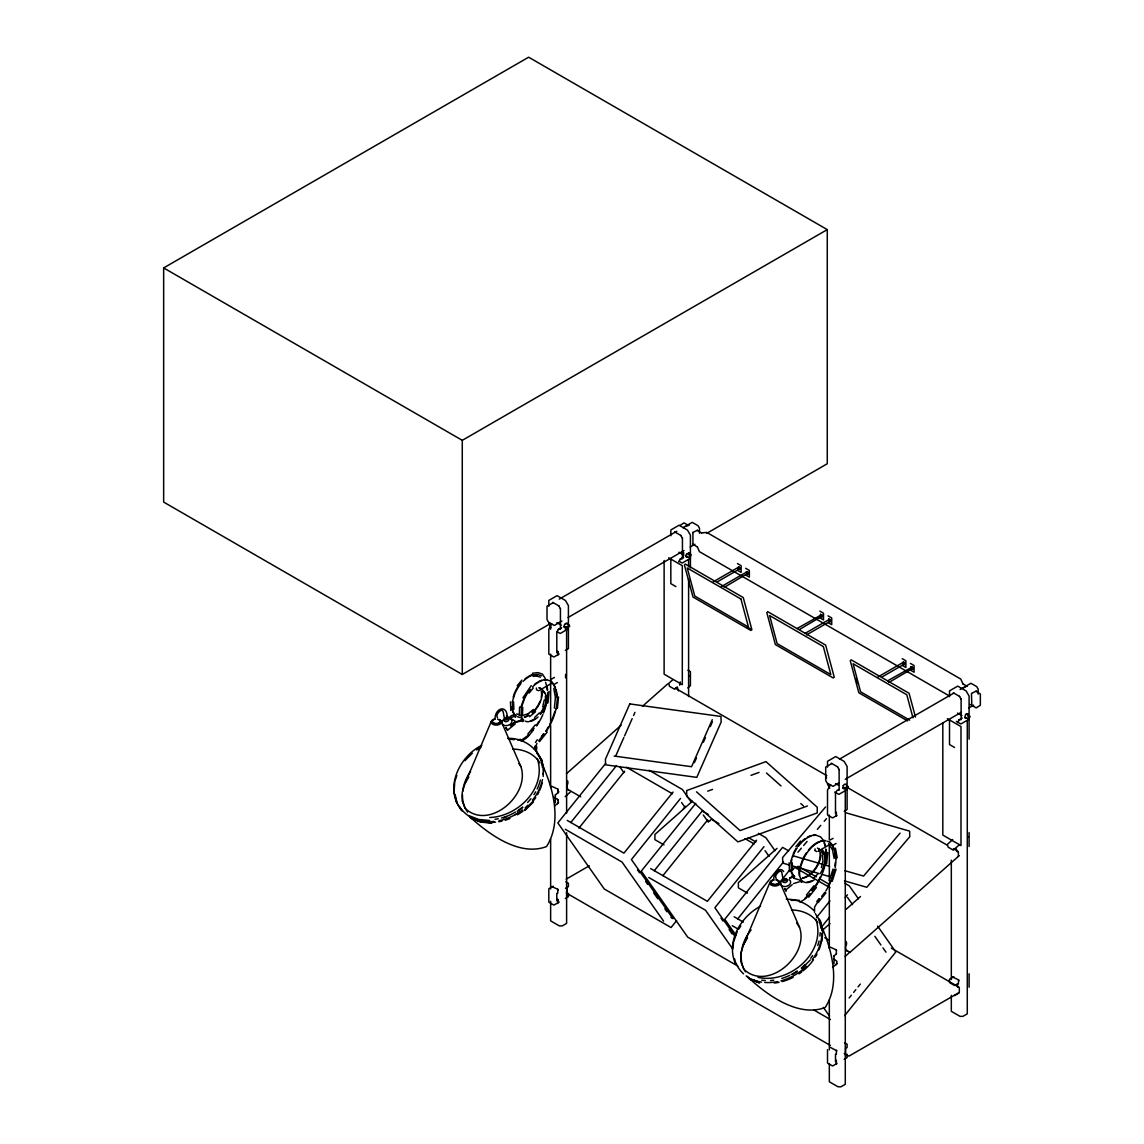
<?xml version="1.0" encoding="UTF-8"?>
<svg xmlns="http://www.w3.org/2000/svg" width="1144" height="1144" viewBox="0 0 1144 1144"><rect width="100%" height="100%" fill="white"/><g stroke="black" fill="none" stroke-linecap="round" stroke-linejoin="round"><path stroke-width="1.5" d="M519.276 715.214L519.591 706.978M521.206 715.529L521.507 707.578M522.465 714.614L522.751 707.278M454.754 781.552L454.068 792.191L456.413 802.015L461.633 810.367M733.089 947.775L733.447 942.441L737.122 931.716M822.035 941.183L822.736 930.572M546.746 703.145L547.819 692.234M547.947 702.902L549.063 691.548M554.368 708.136L555.426 697.497L553.767 688.502M556.356 708.636L557.428 697.683M557.414 708.308L558.529 696.925M825.425 864.049L826.497 853.124M826.626 863.806L827.741 852.437M534.42 749.206L534.834 746.231M536.307 746.017L535.907 750.478L541.713 759.873L544.201 770.598M536.793 746.832L536.393 751.351M542.742 706.72L544.287 699.985M821.435 867.61L822.965 860.889L822.264 855.054M495.023 717.76C495.981 707.164 507.922 704.532 507.235 718.361M773.701 878.663C773.601 874.231 779.865 865.693 783.64 871.542M566.537 623.48L564.492 624.667L564.035 626.54L564.578 627.727L565.88 627.598M683.669 552.609L683.669 555.626M686.486 554.239L686.486 556.599M843.171 785.571L843.257 788.631L844.558 788.502M848.19 786.786L846.746 789.303M970.183 716.358L968.739 718.861L964.807 717.288M491.319 721.378L464.922 783.683L462.262 792.363L462.176 800.857L464.993 808.179C488.588 831.273 530.887 794.937 520.835 766.48L501.244 721.349M770.012 882.281L743.6 944.586L740.94 953.267L740.869 961.746L743.686 969.082C767.281 992.177 809.566 955.841 799.527 927.369L779.922 882.253L789.861 869.726M513.155 697.254L514.557 692.792M512.269 701.958L515.086 693.078A24.153 13.942 -60 0 1 520.706 684.012M790.89 861.117L792.778 855.183M790.962 862.862L791.891 859.902M792.835 856.942L793.779 853.982A24.153 13.942 -60 0 1 797.282 847.747M829.414 880.337L833.061 869.04M831.945 875.446L833.576 870.398M831.288 881.166L835.034 869.54M832.203 881.295L836.092 869.211M455.283 780.022L456.856 775.418M520.949 706.963L524.095 698.283M521.407 707.292L524.567 698.569A24.196 13.971 -60 0 1 530.201 689.489M800.156 866.423L802.788 859.187M800.614 866.737L803.245 859.473A24.196 13.971 -60 0 1 825.854 840.783M535.892 746.131L536.951 743.428M679.035 561.246L682.182 563.062L690.418 558.315L688.388 553.196M800.714 881.409L801.83 882.453L799.856 879.75L800.214 880.422M615.601 756.27L623.88 737.451M624.581 735.892L632.174 718.646M633.562 715.515L634.934 712.369M712.269 719.676L691.548 766.709L614.099 756.055M694.394 762.648L696.467 757.943M703.374 742.256L705.448 737.565M710.281 726.583L712.354 721.878M565.536 677.849L565.622 674.374M737.808 567.524L738.924 566.881L740.039 568.811L738.924 569.455L738.137 568.625M748.233 573.115L724.181 587.358M822.379 615.93L799.828 629.314M912.969 668.239L888.917 682.467M570.527 791.848L565.165 796.696M677.262 686.886L678.478 690.919M849.206 952.752L845.173 956.427M522.908 697.854L531.259 685.599M551.765 623.981L548.82 629.071L548.82 654.096L553.896 657.028L559.23 653.953M556.799 632.217L558.472 629.329M679.893 525.496L684.069 522.879L688.602 525.496M692.935 532.432L692.935 545.002M678.807 561.775L680.466 558.901M835.492 793.107L837.151 790.232M957.485 722.679L959.158 719.79M464.922 783.683L468.826 776.948M743.6 944.586L747.504 937.851M738.952 928.828L740.797 925.954M535.492 742.47L537.294 739.696M536.35 688.002L536.55 689.846L538.438 690.704M815.043 848.891L815.014 850.378M826.225 777.134L826.54 778.092M527.784 734.119L535.263 724.824M531.917 730.987L534.091 728.27M533.476 729.915L529.1 735.349A14.314 11.283 -35.1 0 1 521.063 741.012M541.398 736.479L543.572 733.762M538.652 740.826L544.101 734.048M539.467 741.669L547.204 732.046M605.662 763.434L557.843 822.922L604.289 889.002L671.056 927.541L676.619 920.634M570.799 822.507L616.559 765.579M578.907 828.127L624.667 771.199M673.058 792.048L623.938 853.152L567.224 820.405M680.537 798.441L631.417 859.544L672.958 918.632L670.956 917.474M683.168 809.037L685.399 806.248M695.795 803.317L641.298 871.099L687.744 937.179L737.823 966.094M654.254 870.698L702.259 810.982L708.393 814.528M662.862 875.703L707.507 820.148L709.509 821.306L711.253 819.147L718.918 823.566M756.513 840.225L707.392 901.329L650.679 868.596M764.006 846.631L714.886 907.735L735.149 936.55M737.723 918.889L783.483 861.947M792.978 869.497L794.708 867.338L829.972 887.687M806.463 895.023L813.942 885.713M811.697 890.532L813.87 887.816M809.981 893.535L807.793 896.252A14.314 11.283 -35.1 0 1 799.742 901.915M812.154 890.804L814.342 888.087M808.665 897.182L816.444 887.487M816.802 901.443L818.99 898.726M819.519 899.012L814.585 907.035L814.499 912.297M821.692 896.31L824.967 892.234M818.146 902.573L825.896 892.949M816.53 917.574L829.929 900.914M821.778 926.754L829.6 917.03M845.23 897.597L847.461 894.808M849.134 997.983L851.365 995.209M853.596 992.434L855.826 989.66M858.071 986.872L860.302 984.097M844.658 1015.615L895.809 951.98L877.634 926.125M517.159 685.814L521.836 680.108M529.086 693.092L533.261 687.987M795.852 846.703L800.514 841.012M825.596 806.949L782.596 857.514L782.739 863.105L789.603 865.079M797.954 852.194L801.372 848.162M803.66 845.487L807.078 841.455M817.359 829.371L820.777 825.353M824.195 821.321L826.483 818.632M900.085 833.118L863.563 876.061L844.858 870.684M564.578 624.724L565.88 623.337L567.181 623.208L567.724 624.409M568.053 628.399L569.083 624.953M843.257 785.613L844.558 784.241L845.859 784.112L846.403 785.299M528.642 735.049L520.978 740.468M805.104 898.24L807.335 895.952M464.864 760.731L472.343 753.224M524.581 809.752L533.29 801.029M524.967 810.438L533.49 801.887M801.744 968.568L810.324 959.945M534.606 717.46L539.282 712.969M813.284 878.363L817.96 873.873M566.494 773.659L621.149 725.21M642.47 706.291L667.781 683.84M672.743 679.793L668.797 683.297L669.469 686.271L674.545 689.203L676.562 687.515L675.947 687.959M555.326 795.023L558.915 791.834M554.625 806.048L558.587 802.545M687.816 687.944L690.418 685.642L690.418 671.657L687.873 670.198M692.234 801.358L654.911 834.462L654.911 839.667L664.02 844.915M777.033 848.362L738.366 882.639L738.366 887.844L747.475 893.106M822.035 930.658L829.986 923.594M845.902 909.48L860.488 896.538M952.752 839.524L947.404 844.358L948.147 847.175L953.224 850.106L955.254 848.405L954.625 848.862M834.019 955.912L836.407 953.796M959.687 844.472L955.955 847.79L957.156 851.822M837.265 963.434L832.589 967.495M850.292 952.037L959.215 855.655M528.056 713.842L533.276 709.509M529.586 716.702L535.564 711.74M510.453 725.553L514.414 722.279M510.939 725.911L514.886 722.65L522.679 720.434L521.106 719.118M507.507 730.272L505.991 727.713L507.507 730.272L515.172 723.952M785.671 890.075L784.67 888.602L786.185 891.176L785.671 890.075L792.249 884.641M688.988 676.39L689.718 675.847M967.667 837.294L968.396 836.75M481.838 745.273C458.844 756.67 443.4 789.403 462.29 811.125M476.576 750.021L481.038 747.089M760.531 906.177C740.969 916.601 726.183 940.84 735.091 962.919M566.394 629.815L565.408 629.572M550.436 623.58L462.276 674.474L163.649 502.073L163.649 267.925L528.642 57.2L827.269 229.615L827.269 463.749L706.634 533.404M163.649 267.925L462.276 440.34L827.269 229.615M553.095 602.688L547.004 606.191L547.004 619.605L548.462 622.121L554.268 625.468L561.904 621.063M559.287 599.113L676.776 531.274M682.954 527.713L692.234 522.35L698.04 525.711L699.484 528.228L699.484 533.247M685.885 526.44L689.146 525.01M692.721 532.546L697.625 530.158M568.082 617.488L684.026 550.55M690.218 546.989L694.937 544.258M558.258 629.457L561.518 627.57M680.251 559.016L683.526 557.128M558.987 629.457L561.518 627.984M680.98 559.016L683.526 557.557M568.411 628.742L560.188 633.504L557.028 631.674M565.351 650.407L568.411 648.648L568.411 605.605L565.479 600.514L557.057 595.652L548.82 600.414L548.82 606.206M557.686 655.441L558.258 651.994M713.184 581.838L738.781 567.067L739.796 567.667M717.46 581.753L739.796 568.854M551.694 679.007L554.425 677.434M539.382 690.375L551.68 683.283M721.406 586.586L746.989 571.814L748.019 572.4L747.933 574.288L746.017 572.272L747.132 571.614L747.933 572.458M554.654 684.126L557.371 682.553M679.679 685.184L680.251 681.867M797.068 628.528L821.664 614.686M805.276 633.275L829.357 619.376M806.549 634.906L830.387 621.149L829.872 619.419M551.723 786.271L557.9 789.174L557.686 793.364M557.686 803.774L558.258 800.214M877.934 676.962L903.517 662.19L904.546 662.776L904.461 664.65L902.544 662.633L903.674 661.99L904.461 662.834M882.196 676.862L904.546 663.963M887.644 680.837L912.24 666.981M551.723 886.486L557.9 889.389L557.686 893.45M553.181 886.242L548.82 888.759L548.82 902.173L553.896 905.104L559.23 902.03M566.208 879.135L589.289 865.822M565.508 888.345L566.237 887.916M565.351 898.483L568.411 896.724L568.411 893.364M557.686 903.517L557.9 899.441M831.86 763.534L825.696 767.095L825.696 780.508L827.141 783.025L832.946 786.371L839.138 782.796M839.51 759.115L953.91 693.064M960.088 689.503L970.913 683.254L976.719 686.6L978.177 689.117L978.177 694.151M962.905 688.288L967.209 685.814M971.628 693.321L976.533 690.933M830.658 784.755L827.512 789.975L827.512 814.986L832.589 817.917L836.936 815.4M845.23 779.279L961.26 712.297M968.896 707.879L973.63 705.147M958.944 719.919L962.204 718.032M837.665 790.347L839.124 789.517M959.659 719.919L961.117 719.076M847.103 789.646L838.867 794.394L834.762 792.02M969.097 719.204L960.874 723.966L956.398 721.378M844.201 811.21L847.103 809.537L847.103 766.509L844.158 761.418L835.735 756.556L827.512 761.303L827.512 767.109M836.364 816.33L836.364 812.14M830.387 839.896L833.104 838.323M818.074 851.279L830.372 844.172M833.347 845.03L836.064 843.457M958.372 856.484L958.372 852.18M830.415 947.175L836.579 950.078M836.364 954.253L836.364 949.949M836.364 964.664L836.936 961.36L833.676 958.801M830.415 1047.389L836.936 1050.907M952.409 976.947L958.572 979.85L958.372 983.911M953.853 976.704L949.506 979.221L949.506 982.567L954.582 985.513L956.756 984.255M836.364 1054.353L836.364 1050.163M836.936 1063.477L832.589 1065.994L827.512 1063.062L827.512 1049.663M844.201 1059.287L847.103 1057.614L847.103 1054.267M954.582 995.566L958.944 993.049M836.364 1064.406L836.364 1060.216M690.39 558.243L689.532 558.129M509.151 717.746C512.841 712.741 519.705 715.5 509.681 717.946M789.474 877.977L792.721 876.661M789.989 878.192L793.764 876.704L792.077 875.603M707.721 791.162L712.526 789.403M751.007 775.346L759.03 772.429M807.435 805.991L740.082 830.587L696.524 791.82M522.079 715.658L528.571 713.641M793.078 877.391L794.365 877.934L793.25 876.876M793.564 883.554L799.384 881.795M515.872 721.835L521.693 720.091M817.445 848.061L821.149 850.593M517.703 739.968L520.42 739.324M799.113 900.214L791.09 900.357M489.775 817.502C518.175 816.601 547.175 787.673 537.237 758.458M532.389 673.244L538.152 672.615L542.499 674.159L545.245 678.406M533.404 674.946L538.138 674.402M533.061 676.376L537.48 675.875L536.665 675.932L540.297 677.205M701.486 532.932L706.749 532.418L960.76 679.064L962.933 683.869M687.873 557.171L686.572 557.3L686.028 556.098L686.572 554.282L689.174 552.781L689.718 553.968M564.55 626.841L569.698 626.326L569.383 625.368M966.194 714.056L967.223 713.942M966.566 718.06L965.25 718.189L965.25 715.186L966.566 713.799L967.867 713.67L968.41 714.871M843.228 787.73L848.39 787.215L848.076 786.271M522.365 721.564L523.208 721.421L522.15 720.448M507.65 738.366C524.51 737.637 541.269 750.092 542.442 767.524M508.88 739.124L514.171 739.639M489.661 820.491L478.65 819.433L468.954 815.643M490.59 821.993L479.522 820.934L469.784 817.116M491.176 822.736L480.137 821.664L470.427 817.874M491.834 823.165L480.895 822.107L471.271 818.346M786.328 899.255C796.524 899.027 806.449 903.102 813.599 910.338M758.086 977.405C789.746 984.326 826.855 952.151 815.915 919.361M816.702 851.594L815.229 850.75M845.516 812.683L909.637 831.13L909.78 836.722L866.794 887.286L844.486 880.866M793.864 856.012L822.765 864.335M826.168 865.307L829.557 866.294M793.035 866.065L818.761 873.473M822.193 874.459L830.773 876.919M516.702 713.928L519.39 714.8M793.621 878.149L798.441 879.693M538.981 674.903L541.641 675.847M827.183 841.255L829.858 842.199M514.571 715.972L515.687 717.031L514.385 716.487M748.476 978.02L758.215 981.824M749.12 978.764L758.829 982.567M749.964 979.25L759.587 983.011M539.954 687.93L539.353 688.145M697.139 530.416L701.658 533.033M962.762 683.769L967.281 686.386M975.818 691.319L980.351 693.936L980.351 705.262L976.175 707.879L970.183 704.418M737.437 563.549L741.126 565.679L741.126 572.372L737.437 570.241M745.659 568.282L749.349 570.413L749.349 577.119L745.659 574.989M819.819 611.096L823.508 613.227L823.508 619.934L819.819 617.803M828.027 615.844L831.717 617.974L831.717 624.681L828.027 622.551M902.187 658.658L905.876 660.789L905.876 667.495L902.187 665.365M910.395 663.406L914.085 665.522L914.085 672.229L910.395 670.098M674.66 531.903L680.98 535.549M953.352 692.806L959.659 696.453M692.949 544.358L697.482 546.975M971.842 705.762L971.456 693.621M948.962 695.724L699.484 551.68L697.311 546.875M678.864 552.209L683.225 554.726M686.128 556.399L690.047 557.972L691.076 554.511M957.557 713.098L961.904 715.615M685.199 564.021L743.257 597.54L751.908 629.786L747.318 627.141M767.581 611.582L825.639 645.102L834.276 677.348M851.036 659.759L909.094 693.278L915.457 717.045M668.668 557.814L682.31 565.694L682.31 684.684L664.121 674.188L664.121 560.517M947.361 718.704L960.989 726.583L960.989 845.588L942.813 835.077L942.813 723.194M909.694 720.134L860.588 691.791L853.081 663.749L906.777 694.751L912.969 717.846M675.904 586.586L670.827 583.654L670.827 558.887M954.582 747.49L949.506 744.558L949.506 719.79M750.893 630.458L693.007 597.039L684.412 564.95M833.275 678.006L775.375 644.587L766.78 612.512M907.592 720.92L858.844 692.778L850.249 660.689M552.666 602.345L558.987 605.991M831.345 763.234L837.665 766.88M675.503 688.302L826.84 775.675M846.903 787.258L947.275 845.201M953.452 848.776L958.086 851.451M556.871 622.636L561.218 625.153M564.121 626.826L567.024 628.514M835.549 783.54L838.452 785.213M842.813 787.73L845.716 789.403M649.048 770.255L682.439 789.532L691.519 802.459M758.315 833.332L765.894 837.723L774.989 850.65M788.659 850.864L782.582 847.361L724.767 919.29L735.878 935.091M844.801 883.282L849.349 885.899L858.443 898.826M626.454 767.224L672.443 793.779M748.247 837.537L755.912 841.955M797.983 866.251L816.373 876.862M820.977 879.521L828.642 883.954M744.973 838.624L754.168 843.929M506.363 716.015L515.043 721.035M891.362 948.161L959.301 987.386L959.301 992.42L848.919 1056.155L844.286 1053.481M567.281 789.074L580.694 796.81M824.81 937.751L829.286 940.339M845.659 949.792L850.135 952.38M553.639 797.125L557.9 799.584M734.148 916.773L743.343 922.093M565.322 829.314L622.05 862.061L663.577 921.149M648.791 877.505L705.505 910.252L732.861 949.162M732.246 925.682L738.38 929.228M813.699 1009.895L830.387 1019.533M565.88 881.838L568.411 883.311L568.411 886.657L566.966 887.501L566.966 895.037M844.558 1042.742L847.103 1044.215L847.103 1047.561L845.645 1048.404L845.645 1055.941M566.337 893.006L830.387 1045.459M818.646 848.819L820.034 849.892M766.48 773.015L781.009 785.942M800.8 803.56L803.446 805.905M747.075 976.361C766.008 994.25 798.011 1017.974 825.181 1007.478C840.583 983.954 832.217 951.522 822.035 927.298M469.598 816.601C488.76 834.219 519.419 856.827 546.503 846.574C562.219 822.05 553.439 788.144 541.713 763.491M822.107 849.534L825.038 853.424M822.093 851.822L823.952 854.311M821.506 851.737L823.351 854.182M542.828 690.847L544.673 693.278M847.475 897.396L852.537 904.604M874.831 936.307L880.909 944.958M882.939 947.833L885.971 952.165M765.036 850.65L769.083 856.413M703.288 815L708.351 822.207M681.567 802.459L684.612 806.792M823.408 1007.435L829.486 1016.072M619.833 766.823L623.88 772.586M720.977 918.103L723.008 920.991M729.086 929.629L732.117 933.962M637.523 869.926L639.553 872.8M645.631 881.452L647.647 884.326M653.724 892.978L657.786 898.741M664.878 908.836L666.895 911.711M818.789 850.178L820.305 852.423A17.274 9.495 -55.4 0 1 807.736 876.275A21.536 13.442 -60.4 0 1 801.987 878.363M796.639 922.979L799.527 927.369M518.918 763.548L520.835 766.48M828.656 843.686L832.789 850.078M968.224 719.033L969.211 718.818L967.08 714.099M815.329 913.627L819.504 920.291M536.722 752.652L541.026 759.516M959.459 696.324L961.117 699.213M837.451 766.766L839.124 769.64M958.372 979.722L958.944 980.723M829.715 788.259L827.512 784.198M680.766 535.435L682.439 538.309M558.772 605.862L560.431 608.751M548.82 623.552L551.022 627.37M557.686 651.251L558.258 652.237M557.686 789.045L558.258 790.046M557.686 799.456L558.258 800.457M557.686 889.26L558.258 890.261M557.686 899.327L558.258 900.314M538.967 687.658L541.784 688.917L545.273 693.407A17.446 10.496 -64.8 0 1 540.526 714.156M776.19 878.649C773.945 875.775 778.292 871.799 779.965 871.142C782.796 870.198 781.767 877.005 783.583 880.051M497.497 717.76C495.266 714.871 499.599 710.896 501.272 710.252C504.104 709.294 503.088 716.101 504.904 719.147M856.041 678.435L857.399 683.526M846.202 941.541C848.019 945.587 843.228 946.531 847.061 951.193M567.524 780.637C569.326 784.698 564.535 785.642 568.368 790.289M820.391 920.777L822.894 931.502M819.905 919.905L822.25 929.729M818.789 918.632L821.135 928.413M734.591 958.786L735.764 963.691M541.212 759.015L543.557 768.825M455.126 794.622L457.085 802.802M835.449 848.204L837.222 857.814M834.419 849.349L836.107 858.586M832.46 849.406L834.105 858.386M824.266 854.625L825.038 860.974M792.234 862.719L792.549 870.312M791.162 863.119L791.505 871.356M789.145 862.748L789.503 871.456M513.556 701.815L513.87 709.423M512.469 702.23L512.812 710.453M510.453 701.844L510.825 710.553M969.097 739.11L969.097 696.081L966.165 690.976L957.742 686.114L949.506 690.876L949.506 696.667M969.097 832.56L969.097 846.531M969.097 973.773L969.097 987.186M967.281 720.548L967.281 1013.856L962.933 1016.358L960.03 1016.358L951.322 1011.339L951.322 995.337M961.117 698.97L961.117 719.676M957.485 983.826L957.485 987.186M951.322 860.188L951.322 979.436M845.287 790.976L845.287 1084.283L840.94 1086.8L838.037 1086.8L829.329 1081.766L829.329 1063.991M839.124 769.397L839.124 790.104M835.492 792.864L835.492 813.727M835.492 1054.267L835.492 1061.804M834.019 955.812L834.019 963.72M829.329 815.043L829.329 840.039M829.329 845.273L829.329 880.937M829.329 884.384L829.329 948.405M829.329 999.97L829.329 1049.863M690.418 567.853L690.418 535.178L687.472 530.087L679.05 525.225L670.827 529.972L670.827 535.764M688.602 559.645L688.602 566.766M688.602 579.107L688.602 696.567M682.439 538.066L682.439 558.772M566.609 630.087L566.609 813.241M566.609 832.703L566.609 923.394L562.247 925.896L559.344 925.896L550.636 920.877L550.636 901.315M560.431 608.508L560.431 629.214M556.799 631.974L556.799 652.838M556.799 893.364L556.799 900.914M555.326 794.923L555.326 802.831M550.636 627.57L550.636 629.243M550.636 654.139L550.636 680.809M550.636 682.696L550.636 721.821M550.636 725.267L550.636 787.501M550.636 839.081L550.636 888.974M462.276 440.34L462.276 674.474M745.43 971.785A43.772 34.52 -35.1 0 1 743.357 967.752M742.813 966.351A43.772 34.52 -35.1 0 1 751.093 929.943M791.505 909.995A43.772 34.52 -35.1 0 1 817.803 922.593M467.61 812.126A43.744 34.506 -35.1 0 1 462.448 794.651M462.662 791.391A43.744 34.506 -35.1 0 1 470.513 771.571M512.827 749.091A43.744 34.506 -35.1 0 1 539.954 762.948M540.383 780.094A46.06 36.322 -35.1 0 1 537.165 788.96M535.664 791.82A46.06 36.322 -35.1 0 1 533.933 794.637M530.973 798.684A46.06 36.322 -35.1 0 1 527.613 802.487M522.565 807.121A46.06 36.322 -35.1 0 1 518.418 810.195M515.501 812.054A46.06 36.322 -35.1 0 1 501.487 817.989M498.283 818.746A46.06 36.322 -35.1 0 1 495.052 819.276M543.243 773.101A45.703 36.036 -35.1 0 1 543.171 776.476M542.156 783.082A45.703 36.036 -35.1 0 1 539.625 790.447M538.967 791.877A45.703 36.036 -35.1 0 1 537.466 794.722M535.749 797.511A45.703 36.036 -35.1 0 1 533.833 800.214M523.151 810.953A45.703 36.036 -35.1 0 1 517.474 814.785M509.895 818.546A45.703 36.036 -35.1 0 1 505.147 820.234M501.987 821.077A45.703 36.036 -35.1 0 1 498.784 821.721M495.581 822.15A45.703 36.036 -35.1 0 1 492.435 822.35M519.691 811.997A45.817 36.136 -35.1 0 1 515.301 814.7M497.611 719.247A5.134 2.974 -0.3 0 1 500.486 723.823A5.134 2.974 -0.3 0 1 492.077 723.852A5.134 2.974 -0.3 0 1 494.952 719.261M508.151 718.146A5.134 3.646 -15.3 0 1 511.111 723.408A5.134 3.646 -15.3 0 1 502.845 724.61A5.134 3.646 -15.3 0 1 505.534 718.518M543.143 769.097A47.19 37.209 -35.1 0 1 543.186 774.302M542.456 779.607A47.19 37.209 -35.1 0 1 532.489 800.156M527.799 805.304A47.19 37.209 -35.1 0 1 525.21 807.678M522.493 809.895A47.19 37.209 -35.1 0 1 498.998 820.706M494.022 821.449A47.19 37.209 -35.1 0 1 485.986 821.549M470.227 816.845A47.19 37.209 -35.1 0 1 459.659 806.734M522.765 807.407A46.032 36.293 -35.1 0 1 517.174 811.439M506.492 816.744A46.032 36.293 -35.1 0 1 503.303 817.817M545.531 682.267A41.699 24.081 -60 0 1 547.147 689.889M547.118 696.138A41.699 24.081 -60 0 1 546.474 700.957M545.774 704.232A41.699 24.081 -60 0 1 543.071 712.64M538.81 721.478A41.699 24.081 -60 0 1 536.279 725.568M550.636 681.052A41.656 24.053 -60 0 1 555.012 687.787M555.469 689.16A41.656 24.053 -60 0 1 556.713 697.068M554.826 711.396A41.656 24.053 -60 0 1 551.866 719.776M551.222 721.221A41.656 24.053 -60 0 1 549.835 724.109M548.291 726.955A41.656 24.053 -60 0 1 545.774 731.045M555.526 688.044A41.699 24.081 -60 0 0 551.165 681.309L547.175 679.879A24.196 13.971 -60 0 0 544.101 680.022M555.998 689.417A41.699 24.081 -60 0 1 557.242 697.339M556.156 708.365A41.699 24.081 -60 0 1 546.289 731.345M547.189 686.943A41.656 24.053 -60 0 1 547.604 690.189M547.576 696.439A41.656 24.053 -60 0 1 546.946 701.258M546.617 702.888A41.656 24.053 -60 0 1 543.543 712.927M542.857 714.585A41.656 24.053 -60 0 1 536.765 725.839M532.503 686.929A24.196 13.971 -60 0 1 542.485 680.423M524.71 697.011A24.153 13.942 -60 0 1 526.068 694.465M527.598 692.048A24.153 13.942 -60 0 1 529.715 689.217M534.434 684.441A24.153 13.942 -60 0 1 536.951 682.582M538.209 681.824A24.153 13.942 -60 0 1 541.97 680.165M543.586 679.779A24.153 13.942 -60 0 1 546.66 679.636M530.416 721.406A21.622 11.426 -59.6 0 0 535.378 719.09A17.446 10.496 -64.8 0 0 538.052 716.945M528.885 721.678A21.622 11.426 -59.6 0 1 525.239 721.149M523.78 720.234A21.622 11.426 -59.6 0 1 521.106 715.086M534.863 718.732A21.536 11.368 -59.6 0 1 529.915 721.02M529.057 715.372A21.536 13.442 -60.4 0 1 524.724 717.188M520.348 717.488A21.536 13.442 -60.4 0 1 517.345 716.53M516.087 715.686A21.536 13.442 -60.4 0 1 513.198 711.768M512.612 710.095A21.536 13.442 -60.4 0 1 512.083 707.078M523.008 681.466A24.153 13.942 -60 0 1 532.961 674.974M527.155 715.929A21.622 13.499 -60.4 0 1 524.238 716.988M515.558 715.486A21.622 13.499 -60.4 0 1 512.655 711.554M512.083 709.881A21.622 13.499 -60.4 0 1 511.54 706.849M515.172 691.519A24.196 13.971 -60 0 1 518.075 686.543M519.104 685.099A24.196 13.971 -60 0 1 521.335 682.382M524.924 678.921A24.196 13.971 -60 0 1 527.441 677.062M528.7 676.29A24.196 13.971 -60 0 1 532.475 674.645M541.269 691.105A17.446 9.581 -55.4 0 1 541.284 697.082M540.054 701.243A17.446 9.581 -55.4 0 1 532.046 712.64M541.627 691.534A17.274 9.495 -55.4 0 1 532.475 712.869M545.359 696.253A17.274 10.396 -64.8 0 1 545.431 699.642M543.757 707.006A17.274 10.396 -64.8 0 1 539.968 713.827M505.662 718.117A2.56 1.816 -15.3 0 1 508.865 719.605A2.56 1.816 -15.3 0 1 505.333 721.621A2.56 1.816 -15.3 0 1 504.547 718.747M506.434 717.631A1.544 1.087 -15.3 0 1 507.45 719.018A1.544 1.087 -15.3 0 1 505.219 719.79A1.544 1.087 -15.3 0 1 504.976 718.132M499.356 719.504A4.361 2.531 -0.3 0 1 498.784 723.365A4.361 2.531 -0.3 0 1 492.32 722.379A4.361 2.531 -0.3 0 1 495.152 718.861M498.998 719.705A3.847 2.231 -0.3 0 1 498.198 723.222A3.847 2.231 -0.3 0 1 492.563 721.893M492.563 720.734A3.847 2.231 -0.3 0 1 493.55 719.733M820.176 932.617A46.06 36.322 -35.1 0 1 819.948 936.064M819.075 940.997A46.06 36.322 -35.1 0 1 817.717 945.473M812.612 955.54A46.06 36.322 -35.1 0 1 810.681 958.272M805.09 964.606A46.06 36.322 -35.1 0 1 801.258 968.024M797.111 971.099A46.06 36.322 -35.1 0 1 791.19 974.602M789.675 975.36A46.06 36.322 -35.1 0 1 781.767 978.435M773.73 980.179A46.06 36.322 -35.1 0 1 770.527 980.494M765.307 980.522A46.06 36.322 -35.1 0 1 761.718 980.179M821.163 942.513A45.703 36.036 -35.1 0 1 818.932 949.892M816.93 954.196A45.703 36.036 -35.1 0 1 815.314 957.027M813.498 959.773A45.703 36.036 -35.1 0 1 803.159 970.798M801.83 971.842A45.703 36.036 -35.1 0 1 799.055 973.844M793.178 977.334A45.703 36.036 -35.1 0 1 782.253 981.581M779.064 982.324A45.703 36.036 -35.1 0 1 774.259 983.039M776.29 880.151A5.134 2.974 -0.3 0 1 779.407 884.512A5.134 2.974 -0.3 0 1 771.342 885.141A5.134 2.974 -0.3 0 1 772.4 880.465M789.117 879.664A5.134 3.646 -15.3 0 1 788.574 885.399A5.134 3.646 -15.3 0 1 781.08 885.013A5.134 3.646 -15.3 0 1 784.226 879.407M821.034 925.01A47.19 37.209 -35.1 0 1 821.821 930M821.935 933.433A47.19 37.209 -35.1 0 1 812.211 959.702M806.491 966.208A47.19 37.209 -35.1 0 1 780.966 980.837M777.677 981.595A47.19 37.209 -35.1 0 1 764.664 982.439M761.546 982.081A47.19 37.209 -35.1 0 1 753.51 979.95M748.905 977.734A47.19 37.209 -35.1 0 1 746.117 975.932M743.543 973.844A47.19 37.209 -35.1 0 1 736.092 963.291M829.843 842.199A41.699 24.081 -60 0 1 834.219 848.934M835.42 853.31A41.699 24.081 -60 0 1 835.163 867.638M834.834 869.268A41.699 24.081 -60 0 1 833.547 874.259M832.403 877.634A41.699 24.081 -60 0 1 825.839 890.919M825.553 846.317A41.656 24.053 -60 0 0 820.319 836.75L816.33 835.334A24.153 13.942 -60 0 0 813.27 835.477M826.125 849.449A41.656 24.053 -60 0 1 826.268 857.328M825.31 863.777A41.656 24.053 -60 0 1 815.443 886.743M824.209 843.157A41.699 24.081 -60 0 1 825.081 846.002M825.653 849.134A41.699 24.081 -60 0 1 825.796 857.028M824.838 863.491A41.699 24.081 -60 0 1 823.537 868.482M820.434 876.633A41.699 24.081 -60 0 1 814.971 886.471M830.387 843.042A41.656 24.053 -60 0 1 833.69 848.676M834.891 853.052A41.656 24.053 -60 0 1 835.392 857.971M835.277 862.533A41.656 24.053 -60 0 1 834.905 865.736M829.915 882.11A41.656 24.053 -60 0 1 827.755 886.428M797.311 971.385A46.032 36.293 -35.1 0 1 792.906 974.087M793.25 853.696A24.196 13.971 -60 0 1 795.981 848.634M797.783 846.002A24.196 13.971 -60 0 1 801.172 842.041M802.373 840.883A24.196 13.971 -60 0 1 804.861 838.824M807.378 837.193A24.196 13.971 -60 0 1 811.168 835.535M812.783 835.149A24.196 13.971 -60 0 1 815.858 835.006M798.298 846.303A24.153 13.942 -60 0 1 811.654 835.864M807.278 876.075A21.622 13.499 -60.4 0 1 802.916 877.891M794.251 876.39A21.622 13.499 -60.4 0 1 790.761 870.77M794.765 876.59A21.536 13.442 -60.4 0 1 791.29 870.999M803.388 857.9A24.153 13.942 -60 0 1 806.291 852.938M808.408 850.121A24.153 13.942 -60 0 1 819.419 841.498M820.663 841.069A24.153 13.942 -60 0 1 825.353 840.525M814.056 879.993A21.622 11.426 -59.6 0 1 800.085 868.182M811.897 880.623A21.536 11.368 -59.6 0 1 807.092 882.196M799.327 875.632A21.536 11.368 -59.6 0 1 799.627 867.867M824.738 860.731A17.446 10.496 -64.8 0 1 820.105 873.816M820.205 853.31A17.446 9.581 -55.4 0 1 809.566 874.502M785.642 878.821A2.56 1.816 -15.3 0 1 787.129 881.452A2.56 1.816 -15.3 0 1 782.996 882.053A2.56 1.816 -15.3 0 1 784.341 879.007M785.113 878.52A1.544 1.087 -15.3 0 1 786.014 880.108A1.544 1.087 -15.3 0 1 783.526 880.465A1.544 1.087 -15.3 0 1 784.341 878.635M776.09 879.75A4.361 2.531 -0.3 0 1 778.535 883.64A4.361 2.531 -0.3 0 1 771.385 883.654A4.361 2.531 -0.3 0 1 773.83 879.75M777.677 880.608A3.847 2.231 -0.3 0 1 777.162 884.012A3.847 2.231 -0.3 0 1 771.471 883.154A3.847 2.231 -0.3 0 1 773.959 880.036M686.686 790.561L686.643 796.267L737.937 841.898L817.216 812.941L817.259 807.249L765.965 761.618L686.686 790.561M629.786 703.918L605.405 759.273L605.605 764.836L696.782 777.377L721.163 722.007L720.963 716.459L629.786 703.918M820.505 614.357L820.505 616.187L822.093 617.102L822.178 615.215L820.505 614.357M828.714 619.104L828.714 620.92L830.301 621.836L830.301 620.005L828.714 619.104M911.096 666.652L911.096 668.482L912.669 669.397L912.669 667.567L911.096 666.652M740.954 599.013L687.244 568.01L694.751 596.038L748.462 627.055L740.954 599.013M823.322 646.56L769.612 615.558L777.134 643.6L830.83 674.602L823.322 646.56"/></g></svg>
